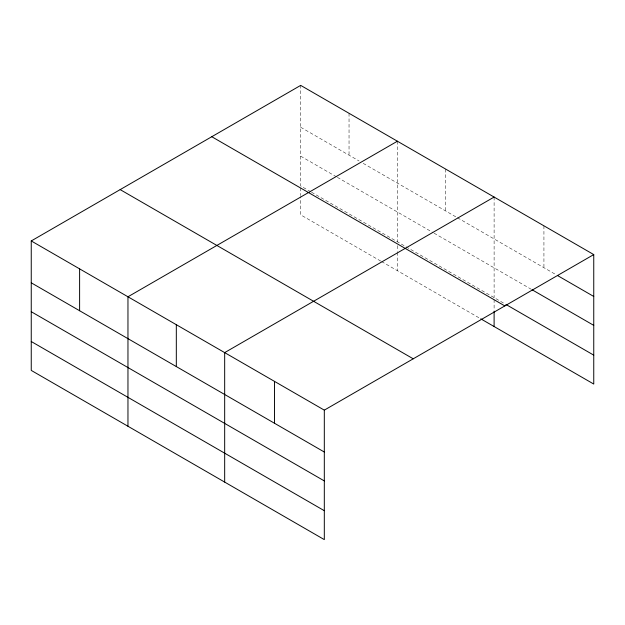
<?xml version="1.0" encoding="UTF-8"?>
<svg xmlns="http://www.w3.org/2000/svg" width="625" height="625" viewBox="0 0 625 625"><rect width="100%" height="100%" fill="white"/><g stroke="black" fill="none" stroke-linecap="round" stroke-linejoin="round"><path stroke-width="0.47" stroke-dasharray="3.12 2.34" d="M300.688 127.258L359.047 160.953M363.211 163.359L456.594 217.273M457.422 217.75L556.594 275.008M300.688 156.164L336.531 176.867M337.367 177.344L433.242 232.703M434.078 233.18L531.266 289.289M310.688 191.727L300.688 185.953L300.688 85.383M311.523 192.211L505.086 303.961M380.719 261.07L300.688 214.859L300.688 196.547M381.555 261.547L479.938 318.344M543.93 225.82L543.93 267.695M494.109 197.055L494.109 297.625M494.109 299.547L494.109 310.148M445.75 169.141L445.75 211.016M397.398 141.219L397.398 241.789M397.398 245.641L397.398 251.422M397.398 252.383L397.398 270.695M349.039 113.305L349.039 155.18M300.688 187.875L300.688 195.586"/><path stroke-width="0.94" d="M324.312 480.922L324.312 410.141L31.25 240.945L31.25 370.414L324.312 539.617L324.312 480.922L31.25 311.719M480.766 318.828L593.75 384.055L593.75 254.586L300.688 85.383L31.25 240.945M397.398 141.219L127.961 296.781L127.961 426.25M494.109 197.055L224.672 352.617L224.672 482.086M324.312 410.141L593.75 254.586M557.438 275.492L593.75 296.461M532.109 289.773L593.75 325.367M505.93 304.445L593.75 355.148M211.773 136.719L504.836 305.922M120.164 189.609L413.227 358.805M31.25 282.812L324.312 452.016M31.25 341.508L324.312 510.703M494.109 311.109L494.109 326.531M274.492 381.375L274.492 423.25M176.32 324.695L176.32 366.57M79.609 268.859L79.609 310.734"/></g></svg>
